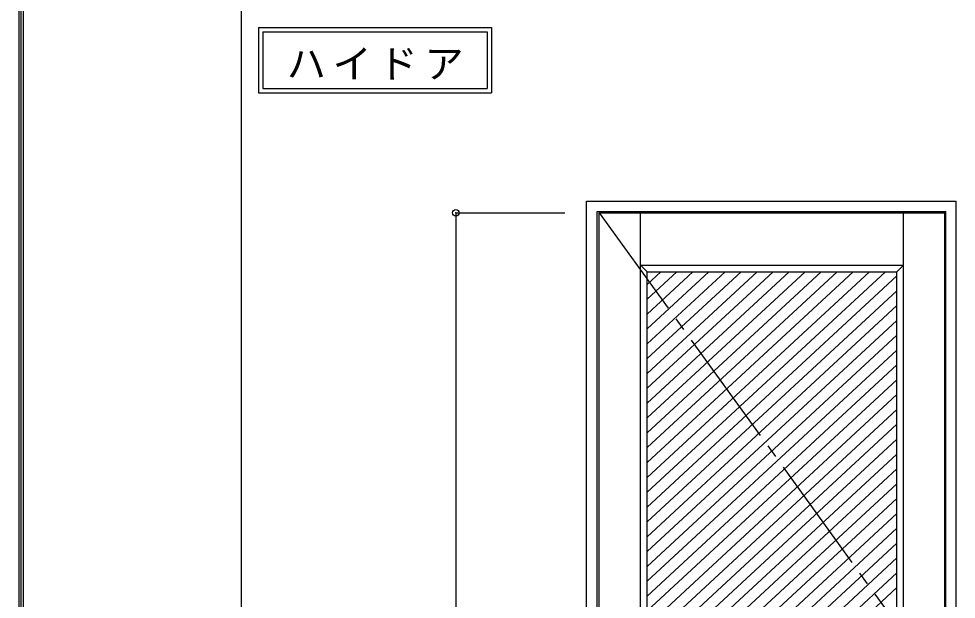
# Model space of a CAD drawing. Units: millimetres, scale not verified. Extents: x -6000 to 5700, y -4307 to 4175.
# Drawn here: x -6000 to -3849, y -1368 to -36 of the extents above; entities that cross this region are included whole.
import ezdxf

# ---------------------------------------------------------------- set-up
doc = ezdxf.new("R2010")
doc.units = ezdxf.units.MM
doc.header["$LTSCALE"] = 30
doc.header["$PDMODE"] = 32
doc.header["$PDSIZE"] = 15
doc.linetypes.add('CHAIN2', pattern=[12, 9, -1, 1, -1])
for name, color, linetype in [('0-2_扉', 7, 'Continuous'), ('0-4_枠', 3, 'Continuous'), ('0-7', 7, 'CHAIN2'), ('0-A_文字', 7, 'Continuous'), ('0-B_寸法', 7, 'Continuous'), ('0-C_ハッチ', 4, 'Continuous'), ('F-1_枠', 6, 'Continuous')]:
    doc.layers.add(name, color=color, linetype=linetype)
doc.styles.add('ＭＳ ゴシック', font='')
doc.styles.get('ＭＳ ゴシック').set_extended_font_data('MS Gothic')

msp = doc.modelspace()

# ---------------------------------------------------------------- linework, layer by layer
at = {"layer": '0-2_扉'}
for p, q in [((-4668.4, -481.25), (-3875.4, -481.25)), ((-4668.4, -2676.25), (-4668.4, -481.25)), ((-4573.4, -1714.27), (-4573.4, -481.25)), ((-3970.4, -2676.25), (-3970.4, -481.25)), ((-3875.4, -2676.25), (-3875.4, -481.25)), ((-4573.4, -601.25), (-4558.4, -616.25)), ((-4573.4, -601.25), (-3970.4, -601.25)), ((-3970.4, -601.25), (-3985.4, -616.25)), ((-4558.4, -616.25), (-3985.4, -616.25)), ((-4558.4, -1707.79), (-4558.4, -616.25)), ((-3985.4, -1861.25), (-3985.4, -616.25)), ((-4558.21, -799.25), (-4558.4, -799.25))]:
    msp.add_line(p, q, dxfattribs=at)
at = {"layer": '0-4_枠'}
for p, q in [((-4697.4, -454.25), (-3849.4, -454.25)), ((-4697.4, -2701.25), (-4697.4, -454.25)), ((-3849.4, -2701.25), (-3849.4, -454.25)), ((-4673.4, -478.25), (-3873.4, -478.25)), ((-4673.4, -2701.25), (-4673.4, -478.25)), ((-3873.4, -2701.25), (-3873.4, -478.25))]:
    msp.add_line(p, q, dxfattribs=at)
at = {"layer": '0-7'}
msp.add_line((-4668.4, -481.25), (-3875.4, -1578.75), dxfattribs=at)
at = {"layer": '0-A_文字'}
for p, q in [((-5450, -55.5), (-5450, -205.5)), ((-5440, -65.5), (-4925.67, -65.5)), ((-4925.67, -65.5), (-4925.67, -195.5)), ((-5450, -205.5), (-4915.67, -205.5))]:
    msp.add_line(p, q, dxfattribs=at)
for points in [[(-5450, -55.5), (-4915.67, -55.5), (-4915.67, -205.5)], [(-5440, -65.5), (-5440, -195.5), (-4925.67, -195.5)]]:
    msp.add_lwpolyline(points, dxfattribs=at)
at = {"layer": '0-B_寸法', "color": 4}
for q in [(-4747.4, -481.25), (-4997.4, -2676.25)]:
    msp.add_line((-4997.4, -481.25), q, dxfattribs=at)
at = {"layer": '0-B_寸法'}
msp.add_point((-4997.4, -481.25), dxfattribs=at)
at = {"layer": '0-C_ハッチ'}
for p, q in [((-4490.26, -616.25), (-4558.4, -679.35)), ((-4453.46, -616.25), (-4558.4, -713.42)), ((-4416.66, -616.25), (-4558.4, -747.49)), ((-4379.87, -616.25), (-4558.4, -781.56)), ((-4527.05, -616.25), (-4558.4, -645.28)), ((-4343.07, -616.25), (-4558.4, -815.63)), ((-4306.27, -616.25), (-4558.4, -849.7)), ((-4269.47, -616.25), (-4558.4, -883.77)), ((-4232.68, -616.25), (-4558.4, -917.84)), ((-4195.88, -616.25), (-4558.4, -951.92)), ((-4159.08, -616.25), (-4558.4, -985.99)), ((-4122.29, -616.25), (-4558.4, -1020.06)), ((-4085.49, -616.25), (-4558.4, -1054.13)), ((-4048.69, -616.25), (-4558.4, -1088.2)), ((-4011.9, -616.25), (-4558.4, -1122.27)), ((-3985.4, -625.79), (-4558.4, -1156.34)), ((-3985.4, -659.86), (-4558.4, -1190.41)), ((-3985.4, -693.93), (-4558.4, -1224.48)), ((-3985.4, -728), (-4558.4, -1258.55)), ((-3985.4, -762.07), (-4558.4, -1292.63)), ((-3985.4, -796.14), (-4558.4, -1326.7)), ((-3985.4, -830.21), (-4558.4, -1360.77)), ((-3985.4, -864.28), (-4558.4, -1394.84)), ((-3985.4, -898.35), (-4558.4, -1428.91)), ((-3985.4, -932.43), (-4558.4, -1462.98)), ((-3985.4, -966.5), (-4558.4, -1497.05)), ((-3985.4, -1000.57), (-4558.4, -1531.12)), ((-3985.4, -1034.64), (-4558.4, -1565.19)), ((-3985.4, -1068.71), (-4558.4, -1599.27)), ((-3985.4, -1102.78), (-4558.4, -1633.34)), ((-3985.4, -1136.85), (-4558.4, -1667.41)), ((-3985.4, -1170.92), (-4558.4, -1701.48)), ((-3985.4, -1204.99), (-4518.96, -1699.03)), ((-3985.4, -1239.07), (-4496.26, -1712.09)), ((-3985.4, -1273.14), (-4558.4, -1803.69)), ((-3985.4, -1307.21), (-4558.4, -1837.76)), ((-3985.4, -1341.28), (-4546.97, -1861.25))]:
    msp.add_line(p, q, dxfattribs=at)
at = {"layer": 'F-1_枠'}
for p, q in [((-6000, 4175), (-6000, -4205)), ((-5995, 4175), (-5995, -4205)), ((-5990, 4175), (-5990, -4205)), ((-5490, 4175), (-5490, -3790))]:
    msp.add_line(p, q, dxfattribs=at)

# ---------------------------------------------------------------- texts
at = {"layer": '0-A_文字', "insert": (-5385.34, -175.5), "char_height": 65.98, "attachment_point": 7, "style": 'ＭＳ ゴシック'}
msp.add_mtext('\\T1.17;ハイドア', dxfattribs=at)

doc.saveas('drawing.dxf')
